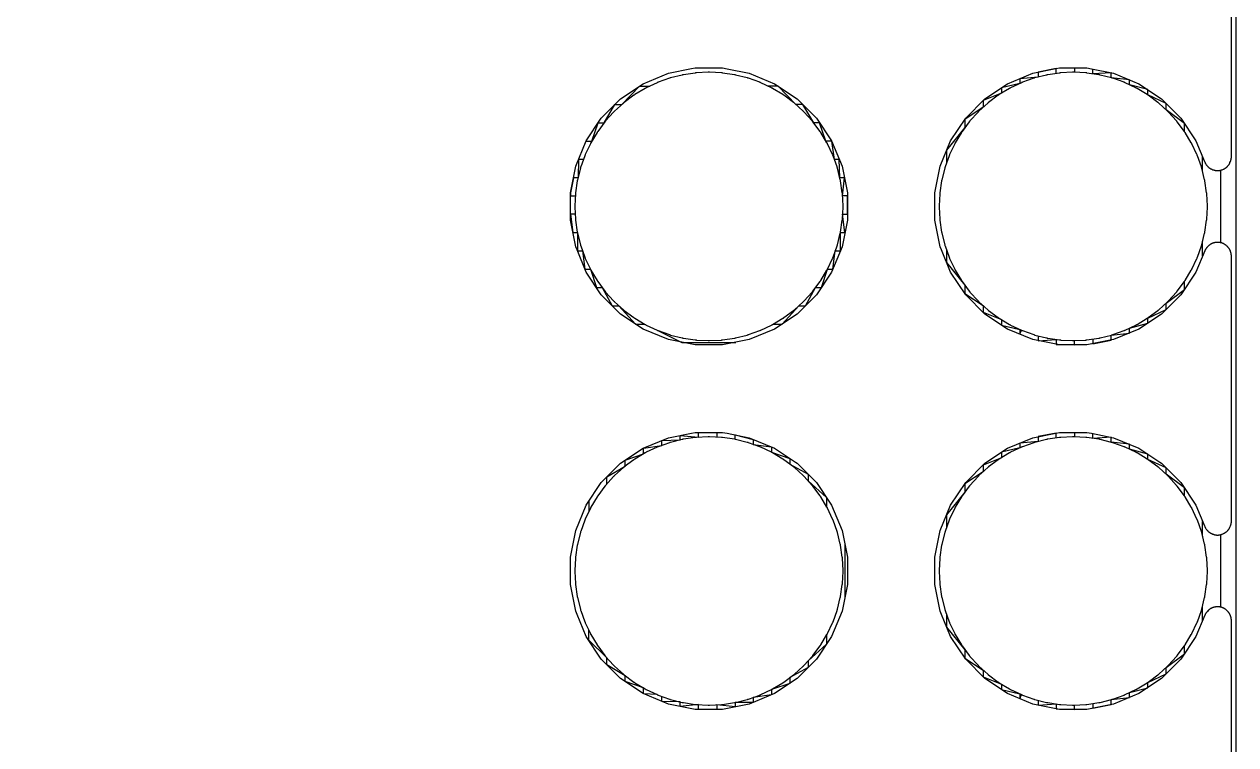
# Model space of a CAD drawing. Header units: metres. Extents: x 141.4 to 191.4, y -114.8 to -61.9.
# Drawn here: x 182.92 to 191.36, y -101.03 to -96.01 of the extents above; entities that cross this region are included whole.
import ezdxf

# ---------------------------------------------------------------- set-up
doc = ezdxf.new("R2010")
doc.units = ezdxf.units.M

msp = doc.modelspace()

# ---------------------------------------------------------------- linework, layer by layer
for points in [[(191.3649, -61.907), (191.3649, -114.8099), (141.409, -114.8099), (141.409, -61.907)], [(191.3345, -102.0156), (191.3345, -100.1684), (191.3345, -100.1664), (191.3344, -100.1643), (191.3343, -100.1622), (191.3341, -100.1601), (191.3339, -100.158), (191.3336, -100.156), (191.3332, -100.1539), (191.3329, -100.1519), (191.332, -100.1475), (191.3316, -100.1454), (191.3311, -100.1434), (191.3305, -100.1414), (191.33, -100.1394), (191.3293, -100.1374), (191.3287, -100.1354), (191.3279, -100.1335), (191.3272, -100.1315), (191.3263, -100.1296), (191.3255, -100.1277), (191.3246, -100.1258), (191.3236, -100.124), (191.3226, -100.1221), (191.3215, -100.1203), (191.3204, -100.1186), (191.3193, -100.1168), (191.3181, -100.1151), (191.3169, -100.1134), (191.3156, -100.1117), (191.3143, -100.1101), (191.313, -100.1085), (191.3116, -100.107), (191.3102, -100.1054), (191.3087, -100.1039), (191.3025, -100.0977), (191.301, -100.0963), (191.2995, -100.0948), (191.2979, -100.0935), (191.2963, -100.0921), (191.2947, -100.0908), (191.293, -100.0895), (191.2913, -100.0883), (191.2896, -100.0871), (191.2879, -100.086), (191.2861, -100.0849), (191.2843, -100.0839), (191.2825, -100.0829), (191.2806, -100.0819), (191.2787, -100.081), (191.2768, -100.0801), (191.2749, -100.0793), (191.273, -100.0785), (191.271, -100.0778), (191.2691, -100.0771), (191.2671, -100.0765), (191.2651, -100.0759), (191.2631, -100.0754), (191.261, -100.0749), (191.259, -100.0744), (191.2569, -100.0741), (191.2549, -100.0737), (191.2528, -100.0735), (191.2507, -100.0732), (191.2487, -100.073), (191.2466, -100.0729), (191.2445, -100.0728), (191.2424, -100.0728), (191.2336, -100.0728), (191.2315, -100.0728), (191.2294, -100.0729), (191.2273, -100.073), (191.2253, -100.0732), (191.2232, -100.0735), (191.2211, -100.0737), (191.2191, -100.0741), (191.217, -100.0744), (191.215, -100.0749), (191.2129, -100.0754), (191.2109, -100.0759), (191.2089, -100.0765), (191.2069, -100.0771), (191.205, -100.0778), (191.203, -100.0785), (191.2011, -100.0793), (191.1992, -100.0801), (191.1973, -100.081), (191.1954, -100.0819), (191.1935, -100.0829), (191.1917, -100.0839), (191.1899, -100.0849), (191.1881, -100.086), (191.1864, -100.0871), (191.1847, -100.0883), (191.183, -100.0895), (191.1813, -100.0908), (191.1797, -100.0921), (191.1781, -100.0934), (191.1765, -100.0948), (191.175, -100.0963), (191.1735, -100.0977), (191.1673, -100.1039), (191.1658, -100.1054), (191.1644, -100.107), (191.163, -100.1085), (191.1617, -100.1101), (191.1604, -100.1117), (191.1591, -100.1134), (191.1579, -100.1151), (191.1567, -100.1168), (191.1556, -100.1186), (191.1545, -100.1203), (191.1534, -100.1221), (191.1524, -100.124), (191.1515, -100.1258), (191.1505, -100.1277), (191.1497, -100.1296), (191.1488, -100.1315), (191.0876, -100.2793), (190.982, -100.4375), (190.8475, -100.572), (190.6893, -100.6776), (190.5136, -100.7504), (190.3271, -100.7875), (190.1369, -100.7875), (189.9504, -100.7504), (189.7747, -100.6776), (189.6165, -100.572), (189.482, -100.4375), (189.3764, -100.2793), (189.3126, -100.1253), (189.3036, -100.1036), (189.2665, -99.9171), (189.2665, -99.7269), (189.3036, -99.5404), (189.3764, -99.3647), (189.482, -99.2065), (189.6165, -99.072), (189.7747, -98.9664), (189.9504, -98.8936), (190.1116, -98.8615), (190.1369, -98.8565), (190.3271, -98.8565), (190.359, -98.8629), (190.5136, -98.8936), (190.6893, -98.9664), (190.8348, -99.0636), (190.8475, -99.072), (190.982, -99.2065), (191.0876, -99.3647), (191.147, -99.5081), (191.1488, -99.5125), (191.1497, -99.5144), (191.1505, -99.5163), (191.1515, -99.5182), (191.1524, -99.52), (191.1534, -99.5219), (191.1545, -99.5237), (191.1556, -99.5254), (191.1567, -99.5272), (191.1592, -99.5309), (191.1604, -99.5326), (191.1616, -99.5343), (191.1629, -99.536), (191.1642, -99.5376), (191.1655, -99.5392), (191.1669, -99.5408), (191.1683, -99.5423), (191.1698, -99.5438), (191.1713, -99.5453), (191.1728, -99.5467), (191.1743, -99.5481), (191.1759, -99.5494), (191.1776, -99.5507), (191.1792, -99.552), (191.1809, -99.5532), (191.1826, -99.5544), (191.1844, -99.5555), (191.1862, -99.5566), (191.188, -99.5576), (191.1898, -99.5587), (191.1917, -99.5596), (191.1935, -99.5605), (191.1954, -99.5614), (191.1973, -99.5622), (191.2055, -99.5656), (191.2074, -99.5664), (191.2094, -99.5671), (191.2113, -99.5678), (191.2133, -99.5684), (191.2153, -99.569), (191.2173, -99.5695), (191.2194, -99.57), (191.2214, -99.5704), (191.2235, -99.5708), (191.2255, -99.5711), (191.2276, -99.5714), (191.2297, -99.5716), (191.2317, -99.5718), (191.2338, -99.572), (191.2359, -99.572), (191.238, -99.5721), (191.2401, -99.572), (191.2422, -99.572), (191.2443, -99.5718), (191.2463, -99.5716), (191.2484, -99.5714), (191.2505, -99.5711), (191.2525, -99.5708), (191.2546, -99.5704), (191.2566, -99.57), (191.2587, -99.5695), (191.2607, -99.569), (191.2627, -99.5684), (191.2647, -99.5678), (191.2666, -99.5671), (191.2686, -99.5664), (191.2705, -99.5656), (191.2787, -99.5622), (191.2806, -99.5614), (191.2825, -99.5605), (191.2843, -99.5596), (191.2862, -99.5587), (191.288, -99.5576), (191.2898, -99.5566), (191.2916, -99.5555), (191.2934, -99.5544), (191.2951, -99.5532), (191.2968, -99.552), (191.2984, -99.5507), (191.3001, -99.5494), (191.3017, -99.5481), (191.3032, -99.5467), (191.3047, -99.5453), (191.3062, -99.5438), (191.3077, -99.5423), (191.3091, -99.5408), (191.3105, -99.5392), (191.3118, -99.5376), (191.3131, -99.536), (191.3144, -99.5343), (191.3156, -99.5326), (191.3168, -99.5309), (191.3179, -99.5292), (191.319, -99.5274), (191.3201, -99.5256), (191.3211, -99.5238), (191.3221, -99.5219), (191.323, -99.52), (191.3238, -99.5181), (191.3247, -99.5162), (191.328, -99.5081), (191.3288, -99.5061), (191.3295, -99.5042), (191.3302, -99.5022), (191.3308, -99.5002), (191.3314, -99.4982), (191.332, -99.4962), (191.3324, -99.4942), (191.3329, -99.4921), (191.3332, -99.4901), (191.3336, -99.488), (191.3339, -99.486), (191.3341, -99.4839), (191.3343, -99.4818), (191.3344, -99.4797), (191.3345, -99.4776), (191.3345, -99.4756), (191.3345, -97.6284), (191.3345, -97.6264), (191.3344, -97.6243), (191.3343, -97.6222), (191.3341, -97.6201), (191.3339, -97.618), (191.3336, -97.616), (191.3332, -97.6139), (191.3329, -97.6119), (191.332, -97.6075), (191.3316, -97.6054), (191.3311, -97.6034), (191.3305, -97.6014), (191.33, -97.5994), (191.3293, -97.5974), (191.3287, -97.5954), (191.3279, -97.5935), (191.3272, -97.5915), (191.3263, -97.5896), (191.3255, -97.5877), (191.3246, -97.5858), (191.3236, -97.584), (191.3226, -97.5821), (191.3215, -97.5803), (191.3204, -97.5786), (191.3193, -97.5768), (191.3181, -97.5751), (191.3169, -97.5734), (191.3156, -97.5717), (191.3143, -97.5701), (191.313, -97.5685), (191.3116, -97.567), (191.3102, -97.5654), (191.3087, -97.5639), (191.3025, -97.5577), (191.301, -97.5563), (191.2995, -97.5548), (191.2979, -97.5535), (191.2963, -97.5521), (191.2947, -97.5508), (191.293, -97.5495), (191.2913, -97.5483), (191.2896, -97.5471), (191.2879, -97.546), (191.2861, -97.5449), (191.2843, -97.5439), (191.2825, -97.5429), (191.2806, -97.5419), (191.2787, -97.541), (191.2768, -97.5401), (191.2749, -97.5393), (191.273, -97.5385), (191.271, -97.5378), (191.2691, -97.5371), (191.2671, -97.5365), (191.2651, -97.5359), (191.2631, -97.5354), (191.261, -97.5349), (191.259, -97.5344), (191.2569, -97.5341), (191.2549, -97.5337), (191.2528, -97.5335), (191.2507, -97.5332), (191.2487, -97.533), (191.2466, -97.5329), (191.2445, -97.5328), (191.2424, -97.5328), (191.2336, -97.5328), (191.2315, -97.5328), (191.2294, -97.5329), (191.2273, -97.533), (191.2253, -97.5332), (191.2232, -97.5335), (191.2211, -97.5337), (191.2191, -97.5341), (191.217, -97.5344), (191.215, -97.5349), (191.2129, -97.5354), (191.2109, -97.5359), (191.2089, -97.5365), (191.2069, -97.5371), (191.205, -97.5378), (191.203, -97.5385), (191.2011, -97.5393), (191.1992, -97.5401), (191.1973, -97.541), (191.1954, -97.5419), (191.1935, -97.5429), (191.1917, -97.5439), (191.1899, -97.5449), (191.1881, -97.546), (191.1864, -97.5471), (191.1847, -97.5483), (191.183, -97.5495), (191.1813, -97.5508), (191.1797, -97.5521), (191.1781, -97.5534), (191.1765, -97.5548), (191.175, -97.5563), (191.1735, -97.5577), (191.1673, -97.5639), (191.1658, -97.5654), (191.1644, -97.567), (191.163, -97.5685), (191.1617, -97.5701), (191.1604, -97.5717), (191.1591, -97.5734), (191.1579, -97.5751), (191.1567, -97.5768), (191.1556, -97.5786), (191.1545, -97.5803), (191.1534, -97.5821), (191.1524, -97.584), (191.1515, -97.5858), (191.1505, -97.5877), (191.1497, -97.5896), (191.1488, -97.5915), (191.0876, -97.7393), (190.982, -97.8975), (190.8475, -98.032), (190.6893, -98.1376), (190.5136, -98.2104), (190.3271, -98.2475), (190.1369, -98.2475), (189.9504, -98.2104), (189.7747, -98.1376), (189.6165, -98.032), (189.482, -97.8975), (189.3764, -97.7393), (189.3126, -97.5853), (189.3036, -97.5636), (189.2665, -97.3771), (189.2665, -97.1869), (189.3036, -97.0004), (189.3764, -96.8247), (189.482, -96.6665), (189.6165, -96.532), (189.7747, -96.4264), (189.9504, -96.3536), (190.1116, -96.3215), (190.1369, -96.3165), (190.3271, -96.3165), (190.359, -96.3229), (190.5136, -96.3536), (190.6893, -96.4264), (190.8475, -96.532), (190.982, -96.6665), (191.0876, -96.8247), (191.147, -96.9681), (191.1488, -96.9725), (191.1497, -96.9744), (191.1505, -96.9763), (191.1515, -96.9782), (191.1524, -96.98), (191.1534, -96.9819), (191.1545, -96.9837), (191.1556, -96.9854), (191.1567, -96.9872), (191.1592, -96.9909), (191.1604, -96.9926), (191.1616, -96.9943), (191.1629, -96.996), (191.1642, -96.9976), (191.1655, -96.9992), (191.1669, -97.0008), (191.1683, -97.0023), (191.1698, -97.0038), (191.1713, -97.0053), (191.1728, -97.0067), (191.1743, -97.0081), (191.1759, -97.0094), (191.1776, -97.0107), (191.1792, -97.012), (191.1809, -97.0132), (191.1826, -97.0144), (191.1844, -97.0155), (191.1862, -97.0166), (191.188, -97.0176), (191.1898, -97.0187), (191.1917, -97.0196), (191.1935, -97.0205), (191.1954, -97.0214), (191.1973, -97.0222), (191.2055, -97.0256), (191.2074, -97.0264), (191.2094, -97.0271), (191.2113, -97.0278), (191.2133, -97.0284), (191.2153, -97.029), (191.2173, -97.0295), (191.2194, -97.03), (191.2214, -97.0304), (191.2235, -97.0308), (191.2255, -97.0311), (191.2276, -97.0314), (191.2297, -97.0316), (191.2317, -97.0318), (191.2338, -97.032), (191.2359, -97.032), (191.238, -97.0321), (191.2401, -97.032), (191.2422, -97.032), (191.2443, -97.0318), (191.2463, -97.0316), (191.2484, -97.0314), (191.2505, -97.0311), (191.2525, -97.0308), (191.2546, -97.0304), (191.2566, -97.03), (191.2587, -97.0295), (191.2607, -97.029), (191.2627, -97.0284), (191.2647, -97.0278), (191.2666, -97.0271), (191.2686, -97.0264), (191.2705, -97.0256), (191.2787, -97.0222), (191.2806, -97.0214), (191.2825, -97.0205), (191.2843, -97.0196), (191.2862, -97.0187), (191.288, -97.0176), (191.2898, -97.0166), (191.2916, -97.0155), (191.2934, -97.0144), (191.2951, -97.0132), (191.2968, -97.012), (191.2984, -97.0107), (191.3001, -97.0094), (191.3017, -97.0081), (191.3032, -97.0067), (191.3047, -97.0053), (191.3062, -97.0038), (191.3077, -97.0023), (191.3091, -97.0008), (191.3105, -96.9992), (191.3118, -96.9976), (191.3131, -96.996), (191.3144, -96.9943), (191.3156, -96.9926), (191.3168, -96.9909), (191.3179, -96.9892), (191.319, -96.9874), (191.3201, -96.9856), (191.3211, -96.9838), (191.3221, -96.9819), (191.323, -96.98), (191.3238, -96.9781), (191.3247, -96.9762), (191.328, -96.9681), (191.3288, -96.9661), (191.3295, -96.9642), (191.3302, -96.9622), (191.3308, -96.9602), (191.3314, -96.9582), (191.332, -96.9562), (191.3324, -96.9542), (191.3329, -96.9521), (191.3332, -96.9501), (191.3336, -96.948), (191.3339, -96.946), (191.3341, -96.9439), (191.3343, -96.9418), (191.3344, -96.9397), (191.3345, -96.9376), (191.3345, -96.9356), (191.3345, -95.0884)], [(186.8174, -96.954), (186.7828, -96.954), (186.7794, -97.0815), (186.7475, -97.0815), (186.7265, -97.1869), (186.7636, -97.0004), (186.8364, -96.8247), (186.942, -96.6665), (187.0765, -96.532), (187.2347, -96.4264), (187.4104, -96.3536), (187.5716, -96.3215), (187.5969, -96.3165), (187.7871, -96.3165), (187.819, -96.3229), (187.9736, -96.3536), (188.1493, -96.4264), (188.3075, -96.532), (188.442, -96.6665), (188.5476, -96.8247), (188.6204, -97.0004), (188.6575, -97.1869), (188.6575, -97.3771), (188.6204, -97.5636), (188.5476, -97.7393), (188.442, -97.8975), (188.3075, -98.032), (188.1493, -98.1376), (187.9736, -98.2104), (187.7871, -98.2475), (187.5969, -98.2475), (187.4104, -98.2104), (187.2347, -98.1376), (187.0765, -98.032), (186.942, -97.8975), (186.8364, -97.7393), (186.7726, -97.5853), (186.7636, -97.5636), (186.7265, -97.3771), (186.7265, -97.1869), (186.7265, -97.209), (186.7605, -97.209)], [(187.3304, -98.1441), (187.3323, -98.145), (187.3342, -98.1458), (187.3361, -98.1466), (187.3381, -98.1473), (187.4166, -98.1754), (187.4186, -98.1761), (187.4206, -98.1767), (187.4226, -98.1773), (187.4246, -98.1779), (187.5055, -98.1981), (187.5075, -98.1986), (187.5096, -98.199), (187.5116, -98.1994), (187.5137, -98.1997), (187.5962, -98.212), (187.5983, -98.2123), (187.6004, -98.2125), (187.6024, -98.2127), (187.6045, -98.2128), (187.6878, -98.2169), (187.6899, -98.217), (187.692, -98.217), (187.6941, -98.217), (187.6962, -98.2169), (187.7795, -98.2128), (187.7816, -98.2127), (187.7836, -98.2125), (187.7857, -98.2123), (187.7878, -98.212), (187.8703, -98.1997), (187.8724, -98.1994), (187.8744, -98.199), (187.8765, -98.1986), (187.8785, -98.1981), (187.9594, -98.1779), (187.9614, -98.1773), (187.9634, -98.1767), (187.9654, -98.1761), (187.9674, -98.1754), (188.0459, -98.1473), (188.0479, -98.1466), (188.0498, -98.1458), (188.0517, -98.145), (188.0536, -98.1441), (188.129, -98.1085), (188.1309, -98.1076), (188.1328, -98.1066), (188.1346, -98.1056), (188.1364, -98.1045), (188.2079, -98.0617), (188.2097, -98.0606), (188.2115, -98.0594), (188.2132, -98.0582), (188.2149, -98.057), (188.2819, -98.0073), (188.2835, -98.0061), (188.2852, -98.0048), (188.2868, -98.0034), (188.2883, -98.002), (188.3501, -97.946), (188.3517, -97.9446), (188.3531, -97.9431), (188.3546, -97.9417), (188.356, -97.9401), (188.412, -97.8783), (188.4134, -97.8768), (188.4148, -97.8752), (188.4161, -97.8735), (188.4173, -97.8719), (188.467, -97.8049), (188.4682, -97.8032), (188.4694, -97.8015), (188.4706, -97.7997), (188.4717, -97.7979), (188.5145, -97.7264), (188.5156, -97.7246), (188.5166, -97.7228), (188.5176, -97.7209), (188.5185, -97.719), (188.5541, -97.6436), (188.555, -97.6417), (188.5558, -97.6398), (188.5566, -97.6379), (188.5573, -97.6359), (188.5854, -97.5574), (188.5861, -97.5554), (188.5867, -97.5534), (188.5873, -97.5514), (188.5879, -97.5494), (188.6081, -97.4685), (188.6086, -97.4665), (188.609, -97.4644), (188.6094, -97.4624), (188.6097, -97.4603), (188.622, -97.3778), (188.6223, -97.3757), (188.6225, -97.3736), (188.6227, -97.3716), (188.6228, -97.3695), (188.6269, -97.2862), (188.627, -97.2841), (188.627, -97.282), (188.627, -97.2799), (188.6269, -97.2778), (188.6228, -97.1945), (188.6227, -97.1924), (188.6225, -97.1904), (188.6223, -97.1883), (188.622, -97.1862), (188.6097, -97.1037), (188.6094, -97.1016), (188.609, -97.0996), (188.6086, -97.0975), (188.6081, -97.0955), (188.5879, -97.0146), (188.5873, -97.0126), (188.5867, -97.0106), (188.5861, -97.0086), (188.5854, -97.0066), (188.5573, -96.9281), (188.5566, -96.9261), (188.5558, -96.9242), (188.555, -96.9223), (188.5541, -96.9204), (188.5185, -96.845), (188.5176, -96.8431), (188.5166, -96.8412), (188.5156, -96.8394), (188.5145, -96.8376), (188.4717, -96.7661), (188.4706, -96.7643), (188.4694, -96.7625), (188.4682, -96.7608), (188.467, -96.7591), (188.4173, -96.6921), (188.4161, -96.6905), (188.4148, -96.6888), (188.4134, -96.6872), (188.412, -96.6857), (188.356, -96.6239), (188.3546, -96.6223), (188.3531, -96.6209), (188.3517, -96.6194), (188.3501, -96.618), (188.2883, -96.562), (188.2868, -96.5606), (188.2852, -96.5592), (188.2835, -96.5579), (188.2819, -96.5567), (188.2149, -96.507), (188.2132, -96.5058), (188.2115, -96.5046), (188.2097, -96.5034), (188.2079, -96.5023), (188.1364, -96.4595), (188.1346, -96.4584), (188.1328, -96.4574), (188.1309, -96.4564), (188.129, -96.4555), (188.0536, -96.4199), (188.0517, -96.419), (188.0498, -96.4182), (188.0479, -96.4174), (188.0459, -96.4167), (187.9674, -96.3886), (187.9654, -96.3879), (187.9634, -96.3873), (187.9614, -96.3867), (187.9594, -96.3861), (187.8785, -96.3659), (187.8765, -96.3654), (187.8744, -96.365), (187.8724, -96.3646), (187.8703, -96.3643), (187.7878, -96.352), (187.7857, -96.3517), (187.7836, -96.3515), (187.7816, -96.3513), (187.7795, -96.3512), (187.6962, -96.3471), (187.6941, -96.347), (187.692, -96.347), (187.6899, -96.347), (187.6878, -96.3471), (187.6045, -96.3512), (187.6024, -96.3513), (187.6004, -96.3515), (187.5983, -96.3517), (187.5962, -96.352), (187.5137, -96.3643), (187.5116, -96.3646), (187.5096, -96.365), (187.5075, -96.3654), (187.5055, -96.3659), (187.4246, -96.3861), (187.4226, -96.3867), (187.4206, -96.3873), (187.4186, -96.3879), (187.4166, -96.3886), (187.3381, -96.4167), (187.3361, -96.4174), (187.3342, -96.4182), (187.3323, -96.419), (187.3304, -96.4199), (187.255, -96.4555), (187.2531, -96.4564), (187.2512, -96.4574), (187.2494, -96.4584), (187.2476, -96.4595), (187.1761, -96.5023), (187.1743, -96.5034), (187.1725, -96.5046), (187.1708, -96.5058), (187.1691, -96.507), (187.1021, -96.5567), (187.1005, -96.5579), (187.0988, -96.5592), (187.0972, -96.5606), (187.0957, -96.562), (187.0339, -96.618), (187.0323, -96.6194), (187.0309, -96.6209), (187.0294, -96.6223), (187.028, -96.6239), (186.972, -96.6857), (186.9706, -96.6872), (186.9692, -96.6888), (186.9679, -96.6905), (186.9667, -96.6921), (186.917, -96.7591), (186.9158, -96.7608), (186.9146, -96.7625), (186.9134, -96.7643), (186.9123, -96.7661), (186.8695, -96.8376), (186.8684, -96.8394), (186.8674, -96.8412), (186.8664, -96.8431), (186.8655, -96.845), (186.8299, -96.9204), (186.829, -96.9223), (186.8282, -96.9242), (186.8274, -96.9261), (186.8267, -96.9281), (186.7986, -97.0066), (186.7979, -97.0086), (186.7973, -97.0106), (186.7967, -97.0126), (186.7961, -97.0146), (186.7759, -97.0955), (186.7754, -97.0975), (186.775, -97.0996), (186.7746, -97.1016), (186.7743, -97.1037), (186.762, -97.1862), (186.7617, -97.1883), (186.7615, -97.1904), (186.7613, -97.1924), (186.7612, -97.1945), (186.7571, -97.2778), (186.757, -97.2799), (186.757, -97.282), (186.757, -97.2841), (186.7571, -97.2862), (186.7612, -97.3695), (186.7613, -97.3716), (186.7615, -97.3736), (186.7617, -97.3757), (186.762, -97.3778), (186.7743, -97.4603), (186.7746, -97.4624), (186.775, -97.4644), (186.7754, -97.4665), (186.7759, -97.4685), (186.7961, -97.5494), (186.7967, -97.5514), (186.7973, -97.5534), (186.7979, -97.5554), (186.7986, -97.5574), (186.8267, -97.6359), (186.8274, -97.6379), (186.8282, -97.6398), (186.829, -97.6417), (186.8299, -97.6436), (186.8655, -97.719), (186.8664, -97.7209), (186.8674, -97.7228), (186.8684, -97.7246), (186.8695, -97.7264), (186.9123, -97.7979), (186.9134, -97.7997), (186.9146, -97.8015), (186.9158, -97.8032), (186.917, -97.8049), (186.9667, -97.8719), (186.9679, -97.8735), (186.9692, -97.8752), (186.9706, -97.8768), (186.972, -97.8783), (187.028, -97.9401), (187.0294, -97.9417), (187.0309, -97.9431), (187.0323, -97.9446), (187.0339, -97.946), (187.0957, -98.002), (187.0972, -98.0034), (187.0988, -98.0048), (187.1005, -98.0061), (187.1021, -98.0073), (187.1691, -98.057), (187.1708, -98.0582), (187.1725, -98.0594), (187.1743, -98.0606), (187.1761, -98.0617), (187.2476, -98.1045), (187.2494, -98.1056), (187.2512, -98.1066), (187.2531, -98.1076), (187.255, -98.1085), (187.3304, -98.1441), (187.5039, -98.229), (187.8801, -98.229)], [(189.349, -97.5867), (189.349, -97.6733), (189.4765, -97.8313), (189.4765, -97.8892), (189.604, -97.9734), (189.604, -98.0195), (189.7315, -98.0709), (189.7315, -98.1088), (189.859, -98.1388), (189.859, -98.1726), (189.8704, -98.1441), (189.8723, -98.145), (189.8742, -98.1458), (189.8761, -98.1466), (189.8781, -98.1473), (189.9566, -98.1754), (189.9586, -98.1761), (189.9606, -98.1767), (189.9626, -98.1773), (189.9646, -98.1779), (190.0455, -98.1981), (190.0475, -98.1986), (190.0496, -98.199), (190.0516, -98.1994), (190.0537, -98.1997), (190.1362, -98.212), (190.1383, -98.2123), (190.1404, -98.2125), (190.1424, -98.2127), (190.1445, -98.2128), (190.2278, -98.2169), (190.2299, -98.217), (190.232, -98.217), (190.2341, -98.217), (190.2362, -98.2169), (190.3195, -98.2128), (190.3216, -98.2127), (190.3236, -98.2125), (190.3257, -98.2123), (190.3278, -98.212), (190.4103, -98.1997), (190.4124, -98.1994), (190.4144, -98.199), (190.4165, -98.1986), (190.4185, -98.1981), (190.4994, -98.1779), (190.5014, -98.1773), (190.5034, -98.1767), (190.5054, -98.1761), (190.5074, -98.1754), (190.5859, -98.1473), (190.5879, -98.1466), (190.5898, -98.1458), (190.5917, -98.145), (190.5936, -98.1441), (190.669, -98.1085), (190.6709, -98.1076), (190.6728, -98.1066), (190.6746, -98.1056), (190.6764, -98.1045), (190.7479, -98.0617), (190.7497, -98.0606), (190.7515, -98.0594), (190.7532, -98.0582), (190.7549, -98.057), (190.8219, -98.0073), (190.8235, -98.0061), (190.8252, -98.0048), (190.8268, -98.0034), (190.8283, -98.002), (190.8901, -97.946), (190.8917, -97.9446), (190.8931, -97.9431), (190.8946, -97.9417), (190.896, -97.9401), (190.952, -97.8783), (190.9534, -97.8768), (190.9548, -97.8752), (190.9561, -97.8735), (190.9573, -97.8719), (191.007, -97.8049), (191.0082, -97.8032), (191.0094, -97.8015), (191.0106, -97.7997), (191.0117, -97.7979), (191.0545, -97.7264), (191.0556, -97.7246), (191.0566, -97.7228), (191.0576, -97.7209), (191.0585, -97.719), (191.0941, -97.6436), (191.095, -97.6417), (191.0958, -97.6398), (191.0966, -97.6379), (191.0973, -97.6359), (191.1254, -97.5574), (191.1261, -97.5554), (191.1267, -97.5534), (191.1273, -97.5514), (191.1279, -97.5494), (191.1481, -97.4685), (191.1486, -97.4665), (191.149, -97.4644), (191.1494, -97.4624), (191.1497, -97.4603), (191.162, -97.3778), (191.1623, -97.3757), (191.1625, -97.3736), (191.1627, -97.3716), (191.1628, -97.3695), (191.1669, -97.2862), (191.167, -97.2841), (191.167, -97.282), (191.167, -97.2799), (191.1669, -97.2778), (191.1628, -97.1945), (191.1627, -97.1924), (191.1625, -97.1904), (191.1623, -97.1883), (191.162, -97.1862), (191.1497, -97.1037), (191.1494, -97.1016), (191.149, -97.0996), (191.1486, -97.0975), (191.1481, -97.0955), (191.1279, -97.0146), (191.1273, -97.0126), (191.1267, -97.0106), (191.1261, -97.0086), (191.1254, -97.0066), (191.0973, -96.9281), (191.0966, -96.9261), (191.0958, -96.9242), (191.095, -96.9223), (191.0941, -96.9204), (191.0585, -96.845), (191.0576, -96.8431), (191.0566, -96.8412), (191.0556, -96.8394), (191.0545, -96.8376), (191.0117, -96.7661), (191.0106, -96.7643), (191.0094, -96.7625), (191.0082, -96.7608), (191.007, -96.7591), (190.9573, -96.6921), (190.9561, -96.6905), (190.9548, -96.6888), (190.9534, -96.6872), (190.952, -96.6857), (190.896, -96.6239), (190.8946, -96.6223), (190.8931, -96.6209), (190.8917, -96.6194), (190.8901, -96.618), (190.8283, -96.562), (190.8268, -96.5606), (190.8252, -96.5592), (190.8235, -96.5579), (190.8219, -96.5567), (190.7549, -96.507), (190.7532, -96.5058), (190.7515, -96.5046), (190.7497, -96.5034), (190.7479, -96.5023), (190.6764, -96.4595), (190.6746, -96.4584), (190.6728, -96.4574), (190.6709, -96.4564), (190.669, -96.4555), (190.5936, -96.4199), (190.5917, -96.419), (190.5898, -96.4182), (190.5879, -96.4174), (190.5859, -96.4167), (190.5074, -96.3886), (190.5054, -96.3879), (190.5034, -96.3873), (190.5014, -96.3867), (190.4994, -96.3861), (190.4185, -96.3659), (190.4165, -96.3654), (190.4144, -96.365), (190.4124, -96.3646), (190.4103, -96.3643), (190.3278, -96.352), (190.3257, -96.3517), (190.3236, -96.3515), (190.3216, -96.3513), (190.3195, -96.3512), (190.2362, -96.3471), (190.2341, -96.347), (190.232, -96.347), (190.2299, -96.347), (190.2278, -96.3471), (190.1445, -96.3512), (190.1424, -96.3513), (190.1404, -96.3515), (190.1383, -96.3517), (190.1362, -96.352), (190.0537, -96.3643), (190.0516, -96.3646), (190.0496, -96.365), (190.0475, -96.3654), (190.0455, -96.3659), (189.9646, -96.3861), (189.9626, -96.3867), (189.9606, -96.3873), (189.9586, -96.3879), (189.9566, -96.3886), (189.8781, -96.4167), (189.8761, -96.4174), (189.8742, -96.4182), (189.8723, -96.419), (189.8704, -96.4199), (189.795, -96.4555), (189.7931, -96.4564), (189.7912, -96.4574), (189.7894, -96.4584), (189.7876, -96.4595), (189.7161, -96.5023), (189.7143, -96.5034), (189.7125, -96.5046), (189.7108, -96.5058), (189.7091, -96.507), (189.6421, -96.5567), (189.6405, -96.5579), (189.6388, -96.5592), (189.6372, -96.5606), (189.6357, -96.562), (189.5739, -96.618), (189.5723, -96.6194), (189.5709, -96.6209), (189.5694, -96.6223), (189.568, -96.6239), (189.512, -96.6857), (189.5106, -96.6872), (189.5092, -96.6888), (189.5079, -96.6905), (189.5067, -96.6921), (189.457, -96.7591), (189.4558, -96.7608), (189.4546, -96.7625), (189.4534, -96.7643), (189.4523, -96.7661), (189.4095, -96.8376), (189.4084, -96.8394), (189.4074, -96.8412), (189.4064, -96.8431), (189.4055, -96.845), (189.3699, -96.9204), (189.369, -96.9223), (189.3682, -96.9242), (189.3674, -96.9261), (189.3667, -96.9281), (189.3386, -97.0066), (189.3379, -97.0086), (189.3373, -97.0106), (189.3367, -97.0126), (189.3361, -97.0146), (189.3159, -97.0955), (189.3154, -97.0975), (189.315, -97.0996), (189.3146, -97.1016), (189.3143, -97.1037), (189.302, -97.1862), (189.3017, -97.1883), (189.3015, -97.1904), (189.3013, -97.1924), (189.3012, -97.1945), (189.2971, -97.2778), (189.297, -97.2799), (189.297, -97.282), (189.297, -97.2841), (189.2971, -97.2862), (189.3012, -97.3695), (189.3013, -97.3716), (189.3015, -97.3736), (189.3017, -97.3757), (189.302, -97.3778), (189.3143, -97.4603), (189.3146, -97.4624), (189.315, -97.4644), (189.3154, -97.4665), (189.3159, -97.4685), (189.3361, -97.5494), (189.3367, -97.5514), (189.3373, -97.5534), (189.3379, -97.5554), (189.3386, -97.5574), (189.3667, -97.6359), (189.3674, -97.6379), (189.3682, -97.6398), (189.369, -97.6417), (189.3699, -97.6436), (189.4055, -97.719), (189.4064, -97.7209), (189.4074, -97.7228), (189.4084, -97.7246), (189.4095, -97.7264), (189.4523, -97.7979), (189.4534, -97.7997), (189.4546, -97.8015), (189.4558, -97.8032), (189.457, -97.8049), (189.5067, -97.8719), (189.5079, -97.8735), (189.5092, -97.8752), (189.5106, -97.8768), (189.512, -97.8783), (189.568, -97.9401), (189.5694, -97.9417), (189.5709, -97.9431), (189.5723, -97.9446), (189.5739, -97.946), (189.6357, -98.002), (189.6372, -98.0034), (189.6388, -98.0048), (189.6405, -98.0061), (189.6421, -98.0073), (189.7091, -98.057), (189.7108, -98.0582), (189.7125, -98.0594), (189.7143, -98.0606), (189.7161, -98.0617), (189.7876, -98.1045), (189.7894, -98.1056), (189.7912, -98.1066), (189.7931, -98.1076), (189.795, -98.1085), (189.8704, -98.1441)], [(190.114, -96.3553), (190.114, -96.321), (189.9865, -96.3464), (189.9865, -96.3807), (189.859, -96.3914), (189.859, -96.4252), (189.7315, -96.4552), (189.7315, -96.4931), (189.604, -96.5445), (189.604, -96.5906), (189.4765, -96.6748), (189.4765, -96.7327), (189.349, -96.8907), (189.349, -96.9773)], [(190.2415, -96.3165), (190.2415, -96.3474)], [(191.0065, -96.7585), (191.0065, -96.7033), (190.879, -96.6079), (190.879, -96.5636), (190.7515, -96.5046), (190.7515, -96.468), (190.624, -96.4343), (190.624, -96.3993), (190.4965, -96.3854), (190.4965, -96.3502), (190.369, -96.3581), (190.369, -96.3248)], [(186.8356, -96.8265), (186.8761, -96.8265), (186.9203, -96.699), (186.9616, -96.699), (187.0371, -96.5715), (187.0852, -96.5715), (187.2083, -96.444), (187.2793, -96.444)], [(188.1415, -98.1015), (188.2034, -98.1015), (188.3193, -97.974), (188.3654, -97.974), (188.4361, -97.8465), (188.476, -97.8465), (188.5185, -97.719), (188.556, -97.719), (188.5732, -97.5915), (188.6089, -97.5915), (188.6091, -97.464), (188.6402, -97.464), (188.6244, -97.3365), (188.6575, -97.3365), (188.6575, -97.209), (188.6235, -97.209), (188.6365, -97.0815), (188.6046, -97.0815), (188.6012, -96.954), (188.5666, -96.954), (188.5484, -96.8265), (188.5079, -96.8265), (188.4636, -96.699), (188.4224, -96.699), (188.3469, -96.5715), (188.2988, -96.5715), (188.1757, -96.444), (188.1047, -96.444)], [(191.134, -97.0393), (191.134, -96.9368)], [(191.2615, -97.535), (191.2615, -97.0287)], [(186.7596, -97.3365), (186.7265, -97.3365), (186.7438, -97.464), (186.7749, -97.464), (186.7751, -97.5915), (186.8108, -97.5915), (186.828, -97.719), (186.8655, -97.719), (186.908, -97.8465), (186.9479, -97.8465), (187.0186, -97.974), (187.0647, -97.974), (187.1806, -98.1015), (187.2425, -98.1015)], [(191.134, -97.6272), (191.134, -97.5247)], [(190.369, -98.2059), (190.369, -98.2392), (190.4965, -98.2138), (190.4965, -98.1786), (190.624, -98.1647), (190.624, -98.1297), (190.7515, -98.096), (190.7515, -98.0594), (190.879, -98.0004), (190.879, -97.9561), (191.0065, -97.8607), (191.0065, -97.8055)], [(189.9865, -98.1833), (189.9865, -98.2176), (190.114, -98.2087), (190.114, -98.243), (190.2415, -98.2475), (190.2415, -98.2166)], [(186.7265, -99.7269), (186.7636, -99.5404), (186.8364, -99.3647), (186.942, -99.2065), (187.0765, -99.072), (187.2347, -98.9664), (187.4104, -98.8936), (187.5716, -98.8615), (187.5969, -98.8565), (187.7871, -98.8565), (187.819, -98.8629), (187.9736, -98.8936), (188.1493, -98.9664), (188.2948, -99.0636), (188.3075, -99.072), (188.442, -99.2065), (188.5476, -99.3647), (188.6204, -99.5404), (188.6575, -99.7269), (188.6575, -99.9171), (188.6204, -100.1036), (188.5476, -100.2793), (188.442, -100.4375), (188.3075, -100.572), (188.1493, -100.6776), (187.9736, -100.7504), (187.7871, -100.7875), (187.5969, -100.7875), (187.4104, -100.7504), (187.2347, -100.6776), (187.0765, -100.572), (186.942, -100.4375), (186.8364, -100.2793), (186.7726, -100.1253), (186.7636, -100.1036), (186.7265, -99.9171), (186.7265, -99.7269)], [(187.3304, -100.6841), (187.3323, -100.685), (187.3342, -100.6858), (187.3361, -100.6866), (187.3381, -100.6873), (187.4166, -100.7154), (187.4186, -100.7161), (187.4206, -100.7167), (187.4226, -100.7173), (187.4246, -100.7179), (187.5055, -100.7381), (187.5075, -100.7386), (187.5096, -100.739), (187.5116, -100.7394), (187.5137, -100.7397), (187.5962, -100.752), (187.5983, -100.7523), (187.6004, -100.7525), (187.6024, -100.7527), (187.6045, -100.7528), (187.6878, -100.7569), (187.6899, -100.757), (187.692, -100.757), (187.6941, -100.757), (187.6962, -100.7569), (187.7795, -100.7528), (187.7816, -100.7527), (187.7836, -100.7525), (187.7857, -100.7523), (187.7878, -100.752), (187.8703, -100.7397), (187.8724, -100.7394), (187.8744, -100.739), (187.8765, -100.7386), (187.8785, -100.7381), (187.9594, -100.7179), (187.9614, -100.7173), (187.9634, -100.7167), (187.9654, -100.7161), (187.9674, -100.7154), (188.0459, -100.6873), (188.0479, -100.6866), (188.0498, -100.6858), (188.0517, -100.685), (188.0536, -100.6841), (188.129, -100.6485), (188.1309, -100.6476), (188.1328, -100.6466), (188.1346, -100.6456), (188.1364, -100.6445), (188.2079, -100.6017), (188.2097, -100.6006), (188.2115, -100.5994), (188.2132, -100.5982), (188.2149, -100.597), (188.2819, -100.5473), (188.2835, -100.5461), (188.2852, -100.5448), (188.2868, -100.5434), (188.2883, -100.542), (188.3501, -100.486), (188.3517, -100.4846), (188.3531, -100.4831), (188.3546, -100.4817), (188.356, -100.4801), (188.412, -100.4183), (188.4134, -100.4168), (188.4148, -100.4152), (188.4161, -100.4135), (188.4173, -100.4119), (188.467, -100.3449), (188.4682, -100.3432), (188.4694, -100.3415), (188.4706, -100.3397), (188.4717, -100.3379), (188.5145, -100.2664), (188.5156, -100.2646), (188.5166, -100.2628), (188.5176, -100.2609), (188.5185, -100.259), (188.5541, -100.1836), (188.555, -100.1817), (188.5558, -100.1798), (188.5566, -100.1779), (188.5573, -100.1759), (188.5854, -100.0974), (188.5861, -100.0954), (188.5867, -100.0934), (188.5873, -100.0914), (188.5879, -100.0894), (188.6081, -100.0085), (188.6086, -100.0065), (188.609, -100.0044), (188.6094, -100.0024), (188.6097, -100.0003), (188.622, -99.9178), (188.6223, -99.9157), (188.6225, -99.9136), (188.6227, -99.9116), (188.6228, -99.9095), (188.6269, -99.8262), (188.627, -99.8241), (188.627, -99.822), (188.627, -99.8199), (188.6269, -99.8178), (188.6228, -99.7345), (188.6227, -99.7324), (188.6225, -99.7304), (188.6223, -99.7283), (188.622, -99.7262), (188.6097, -99.6437), (188.6094, -99.6416), (188.609, -99.6396), (188.6086, -99.6375), (188.6081, -99.6355), (188.5879, -99.5546), (188.5873, -99.5526), (188.5867, -99.5506), (188.5861, -99.5486), (188.5854, -99.5466), (188.5573, -99.4681), (188.5566, -99.4661), (188.5558, -99.4642), (188.555, -99.4623), (188.5541, -99.4604), (188.5185, -99.385), (188.5176, -99.3831), (188.5166, -99.3812), (188.5156, -99.3794), (188.5145, -99.3776), (188.4717, -99.3061), (188.4706, -99.3043), (188.4694, -99.3025), (188.4682, -99.3008), (188.467, -99.2991), (188.4173, -99.2321), (188.4161, -99.2305), (188.4148, -99.2288), (188.4134, -99.2272), (188.412, -99.2257), (188.356, -99.1639), (188.3546, -99.1623), (188.3531, -99.1609), (188.3517, -99.1594), (188.3501, -99.158), (188.2883, -99.102), (188.2868, -99.1006), (188.2852, -99.0992), (188.2835, -99.0979), (188.2819, -99.0967), (188.2149, -99.047), (188.2132, -99.0458), (188.2115, -99.0446), (188.2097, -99.0434), (188.2079, -99.0423), (188.1364, -98.9995), (188.1346, -98.9984), (188.1328, -98.9974), (188.1309, -98.9964), (188.129, -98.9955), (188.0536, -98.9599), (188.0517, -98.959), (188.0498, -98.9582), (188.0479, -98.9574), (188.0459, -98.9567), (187.9674, -98.9286), (187.9654, -98.9279), (187.9634, -98.9273), (187.9614, -98.9267), (187.9594, -98.9261), (187.8785, -98.9059), (187.8765, -98.9054), (187.8744, -98.905), (187.8724, -98.9046), (187.8703, -98.9043), (187.7878, -98.892), (187.7857, -98.8917), (187.7836, -98.8915), (187.7816, -98.8913), (187.7795, -98.8912), (187.6962, -98.8871), (187.6941, -98.887), (187.692, -98.887), (187.6899, -98.887), (187.6878, -98.8871), (187.6045, -98.8912), (187.6024, -98.8913), (187.6004, -98.8915), (187.5983, -98.8917), (187.5962, -98.892), (187.5137, -98.9043), (187.5116, -98.9046), (187.5096, -98.905), (187.5075, -98.9054), (187.5055, -98.9059), (187.4246, -98.9261), (187.4226, -98.9267), (187.4206, -98.9273), (187.4186, -98.9279), (187.4166, -98.9286), (187.3381, -98.9567), (187.3361, -98.9574), (187.3342, -98.9582), (187.3323, -98.959), (187.3304, -98.9599), (187.255, -98.9955), (187.2531, -98.9964), (187.2512, -98.9974), (187.2494, -98.9984), (187.2476, -98.9995), (187.1761, -99.0423), (187.1743, -99.0434), (187.1725, -99.0446), (187.1708, -99.0458), (187.1691, -99.047), (187.1021, -99.0967), (187.1005, -99.0979), (187.0988, -99.0992), (187.0972, -99.1006), (187.0957, -99.102), (187.0339, -99.158), (187.0323, -99.1594), (187.0309, -99.1609), (187.0294, -99.1623), (187.028, -99.1639), (186.972, -99.2257), (186.9706, -99.2272), (186.9692, -99.2288), (186.9679, -99.2305), (186.9667, -99.2321), (186.917, -99.2991), (186.9158, -99.3008), (186.9146, -99.3025), (186.9134, -99.3043), (186.9123, -99.3061), (186.8695, -99.3776), (186.8684, -99.3794), (186.8674, -99.3812), (186.8664, -99.3831), (186.8655, -99.385), (186.8299, -99.4604), (186.829, -99.4623), (186.8282, -99.4642), (186.8274, -99.4661), (186.8267, -99.4681), (186.7986, -99.5466), (186.7979, -99.5486), (186.7973, -99.5506), (186.7967, -99.5526), (186.7961, -99.5546), (186.7759, -99.6355), (186.7754, -99.6375), (186.775, -99.6396), (186.7746, -99.6416), (186.7743, -99.6437), (186.762, -99.7262), (186.7617, -99.7283), (186.7615, -99.7304), (186.7613, -99.7324), (186.7612, -99.7345), (186.7571, -99.8178), (186.757, -99.8199), (186.757, -99.822), (186.757, -99.8241), (186.7571, -99.8262), (186.7612, -99.9095), (186.7613, -99.9116), (186.7615, -99.9136), (186.7617, -99.9157), (186.762, -99.9178), (186.7743, -100.0003), (186.7746, -100.0024), (186.775, -100.0044), (186.7754, -100.0065), (186.7759, -100.0085), (186.7961, -100.0894), (186.7967, -100.0914), (186.7973, -100.0934), (186.7979, -100.0954), (186.7986, -100.0974), (186.8267, -100.1759), (186.8274, -100.1779), (186.8282, -100.1798), (186.829, -100.1817), (186.8299, -100.1836), (186.8655, -100.259), (186.8664, -100.2609), (186.8674, -100.2628), (186.8684, -100.2646), (186.8695, -100.2664), (186.9123, -100.3379), (186.9134, -100.3397), (186.9146, -100.3415), (186.9158, -100.3432), (186.917, -100.3449), (186.9667, -100.4119), (186.9679, -100.4135), (186.9692, -100.4152), (186.9706, -100.4168), (186.972, -100.4183), (187.028, -100.4801), (187.0294, -100.4817), (187.0309, -100.4831), (187.0323, -100.4846), (187.0339, -100.486), (187.0957, -100.542), (187.0972, -100.5434), (187.0988, -100.5448), (187.1005, -100.5461), (187.1021, -100.5473), (187.1691, -100.597), (187.1708, -100.5982), (187.1725, -100.5994), (187.1743, -100.6006), (187.1761, -100.6017), (187.2476, -100.6445), (187.2494, -100.6456), (187.2512, -100.6466), (187.2531, -100.6476), (187.255, -100.6485), (187.3304, -100.6841), (187.2365, -100.6784), (187.2365, -100.6379), (187.109, -100.5936), (187.109, -100.5524), (186.9815, -100.4769), (186.9815, -100.4288), (186.854, -100.3057), (186.854, -100.2347)], [(186.9815, -99.2152), (186.9815, -99.1671), (187.109, -99.0916), (187.109, -99.0503), (187.2365, -99.0061), (187.2365, -98.9656), (187.364, -98.9474), (187.364, -98.9128), (187.4915, -98.9094), (187.4915, -98.8775), (187.619, -98.8905), (187.619, -98.8565), (187.7465, -98.8565), (187.7465, -98.8896)], [(187.874, -98.9049), (187.874, -98.8738), (188.0015, -98.9051), (188.0015, -98.9408), (188.129, -98.958), (188.129, -98.9955), (188.2565, -99.038), (188.2565, -99.0779), (188.384, -99.1486), (188.384, -99.1947), (188.5115, -99.3106), (188.5115, -99.3725)], [(189.349, -100.1267), (189.349, -100.2133), (189.4765, -100.3713), (189.4765, -100.4292), (189.604, -100.5134), (189.604, -100.5595), (189.7315, -100.6109), (189.7315, -100.6488), (189.859, -100.6788), (189.859, -100.7126), (189.8704, -100.6841), (189.8723, -100.685), (189.8742, -100.6858), (189.8761, -100.6866), (189.8781, -100.6873), (189.9566, -100.7154), (189.9586, -100.7161), (189.9606, -100.7167), (189.9626, -100.7173), (189.9646, -100.7179), (190.0455, -100.7381), (190.0475, -100.7386), (190.0496, -100.739), (190.0516, -100.7394), (190.0537, -100.7397), (190.1362, -100.752), (190.1383, -100.7523), (190.1404, -100.7525), (190.1424, -100.7527), (190.1445, -100.7528), (190.2278, -100.7569), (190.2299, -100.757), (190.232, -100.757), (190.2341, -100.757), (190.2362, -100.7569), (190.3195, -100.7528), (190.3216, -100.7527), (190.3236, -100.7525), (190.3257, -100.7523), (190.3278, -100.752), (190.4103, -100.7397), (190.4124, -100.7394), (190.4144, -100.739), (190.4165, -100.7386), (190.4185, -100.7381), (190.4994, -100.7179), (190.5014, -100.7173), (190.5034, -100.7167), (190.5054, -100.7161), (190.5074, -100.7154), (190.5859, -100.6873), (190.5879, -100.6866), (190.5898, -100.6858), (190.5917, -100.685), (190.5936, -100.6841), (190.669, -100.6485), (190.6709, -100.6476), (190.6728, -100.6466), (190.6746, -100.6456), (190.6764, -100.6445), (190.7479, -100.6017), (190.7497, -100.6006), (190.7515, -100.5994), (190.7532, -100.5982), (190.7549, -100.597), (190.8219, -100.5473), (190.8235, -100.5461), (190.8252, -100.5448), (190.8268, -100.5434), (190.8283, -100.542), (190.8901, -100.486), (190.8917, -100.4846), (190.8931, -100.4831), (190.8946, -100.4817), (190.896, -100.4801), (190.952, -100.4183), (190.9534, -100.4168), (190.9548, -100.4152), (190.9561, -100.4135), (190.9573, -100.4119), (191.007, -100.3449), (191.0082, -100.3432), (191.0094, -100.3415), (191.0106, -100.3397), (191.0117, -100.3379), (191.0545, -100.2664), (191.0556, -100.2646), (191.0566, -100.2628), (191.0576, -100.2609), (191.0585, -100.259), (191.0941, -100.1836), (191.095, -100.1817), (191.0958, -100.1798), (191.0966, -100.1779), (191.0973, -100.1759), (191.1254, -100.0974), (191.1261, -100.0954), (191.1267, -100.0934), (191.1273, -100.0914), (191.1279, -100.0894), (191.1481, -100.0085), (191.1486, -100.0065), (191.149, -100.0044), (191.1494, -100.0024), (191.1497, -100.0003), (191.162, -99.9178), (191.1623, -99.9157), (191.1625, -99.9136), (191.1627, -99.9116), (191.1628, -99.9095), (191.1669, -99.8262), (191.167, -99.8241), (191.167, -99.822), (191.167, -99.8199), (191.1669, -99.8178), (191.1628, -99.7345), (191.1627, -99.7324), (191.1625, -99.7304), (191.1623, -99.7283), (191.162, -99.7262), (191.1497, -99.6437), (191.1494, -99.6416), (191.149, -99.6396), (191.1486, -99.6375), (191.1481, -99.6355), (191.1279, -99.5546), (191.1273, -99.5526), (191.1267, -99.5506), (191.1261, -99.5486), (191.1254, -99.5466), (191.0973, -99.4681), (191.0966, -99.4661), (191.0958, -99.4642), (191.095, -99.4623), (191.0941, -99.4604), (191.0585, -99.385), (191.0576, -99.3831), (191.0566, -99.3812), (191.0556, -99.3794), (191.0545, -99.3776), (191.0117, -99.3061), (191.0106, -99.3043), (191.0094, -99.3025), (191.0082, -99.3008), (191.007, -99.2991), (190.9573, -99.2321), (190.9561, -99.2305), (190.9548, -99.2288), (190.9534, -99.2272), (190.952, -99.2257), (190.896, -99.1639), (190.8946, -99.1623), (190.8931, -99.1609), (190.8917, -99.1594), (190.8901, -99.158), (190.8283, -99.102), (190.8268, -99.1006), (190.8252, -99.0992), (190.8235, -99.0979), (190.8219, -99.0967), (190.7549, -99.047), (190.7532, -99.0458), (190.7515, -99.0446), (190.7497, -99.0434), (190.7479, -99.0423), (190.6764, -98.9995), (190.6746, -98.9984), (190.6728, -98.9974), (190.6709, -98.9964), (190.669, -98.9955), (190.5936, -98.9599), (190.5917, -98.959), (190.5898, -98.9582), (190.5879, -98.9574), (190.5859, -98.9567), (190.5074, -98.9286), (190.5054, -98.9279), (190.5034, -98.9273), (190.5014, -98.9267), (190.4994, -98.9261), (190.4185, -98.9059), (190.4165, -98.9054), (190.4144, -98.905), (190.4124, -98.9046), (190.4103, -98.9043), (190.3278, -98.892), (190.3257, -98.8917), (190.3236, -98.8915), (190.3216, -98.8913), (190.3195, -98.8912), (190.2362, -98.8871), (190.2341, -98.887), (190.232, -98.887), (190.2299, -98.887), (190.2278, -98.8871), (190.1445, -98.8912), (190.1424, -98.8913), (190.1404, -98.8915), (190.1383, -98.8917), (190.1362, -98.892), (190.0537, -98.9043), (190.0516, -98.9046), (190.0496, -98.905), (190.0475, -98.9054), (190.0455, -98.9059), (189.9646, -98.9261), (189.9626, -98.9267), (189.9606, -98.9273), (189.9586, -98.9279), (189.9566, -98.9286), (189.8781, -98.9567), (189.8761, -98.9574), (189.8742, -98.9582), (189.8723, -98.959), (189.8704, -98.9599), (189.795, -98.9955), (189.7931, -98.9964), (189.7912, -98.9974), (189.7894, -98.9984), (189.7876, -98.9995), (189.7161, -99.0423), (189.7143, -99.0434), (189.7125, -99.0446), (189.7108, -99.0458), (189.7091, -99.047), (189.6421, -99.0967), (189.6405, -99.0979), (189.6388, -99.0992), (189.6372, -99.1006), (189.6357, -99.102), (189.5739, -99.158), (189.5723, -99.1594), (189.5709, -99.1609), (189.5694, -99.1623), (189.568, -99.1639), (189.512, -99.2257), (189.5106, -99.2272), (189.5092, -99.2288), (189.5079, -99.2305), (189.5067, -99.2321), (189.457, -99.2991), (189.4558, -99.3008), (189.4546, -99.3025), (189.4534, -99.3043), (189.4523, -99.3061), (189.4095, -99.3776), (189.4084, -99.3794), (189.4074, -99.3812), (189.4064, -99.3831), (189.4055, -99.385), (189.3699, -99.4604), (189.369, -99.4623), (189.3682, -99.4642), (189.3674, -99.4661), (189.3667, -99.4681), (189.3386, -99.5466), (189.3379, -99.5486), (189.3373, -99.5506), (189.3367, -99.5526), (189.3361, -99.5546), (189.3159, -99.6355), (189.3154, -99.6375), (189.315, -99.6396), (189.3146, -99.6416), (189.3143, -99.6437), (189.302, -99.7262), (189.3017, -99.7283), (189.3015, -99.7304), (189.3013, -99.7324), (189.3012, -99.7345), (189.2971, -99.8178), (189.297, -99.8199), (189.297, -99.822), (189.297, -99.8241), (189.2971, -99.8262), (189.3012, -99.9095), (189.3013, -99.9116), (189.3015, -99.9136), (189.3017, -99.9157), (189.302, -99.9178), (189.3143, -100.0003), (189.3146, -100.0024), (189.315, -100.0044), (189.3154, -100.0065), (189.3159, -100.0085), (189.3361, -100.0894), (189.3367, -100.0914), (189.3373, -100.0934), (189.3379, -100.0954), (189.3386, -100.0974), (189.3667, -100.1759), (189.3674, -100.1779), (189.3682, -100.1798), (189.369, -100.1817), (189.3699, -100.1836), (189.4055, -100.259), (189.4064, -100.2609), (189.4074, -100.2628), (189.4084, -100.2646), (189.4095, -100.2664), (189.4523, -100.3379), (189.4534, -100.3397), (189.4546, -100.3415), (189.4558, -100.3432), (189.457, -100.3449), (189.5067, -100.4119), (189.5079, -100.4135), (189.5092, -100.4152), (189.5106, -100.4168), (189.512, -100.4183), (189.568, -100.4801), (189.5694, -100.4817), (189.5709, -100.4831), (189.5723, -100.4846), (189.5739, -100.486), (189.6357, -100.542), (189.6372, -100.5434), (189.6388, -100.5448), (189.6405, -100.5461), (189.6421, -100.5473), (189.7091, -100.597), (189.7108, -100.5982), (189.7125, -100.5994), (189.7143, -100.6006), (189.7161, -100.6017), (189.7876, -100.6445), (189.7894, -100.6456), (189.7912, -100.6466), (189.7931, -100.6476), (189.795, -100.6485), (189.8704, -100.6841)], [(190.114, -98.8953), (190.114, -98.861), (189.9865, -98.8864), (189.9865, -98.9207), (189.859, -98.9314), (189.859, -98.9652), (189.7315, -98.9952), (189.7315, -99.0331), (189.604, -99.0845), (189.604, -99.1306), (189.4765, -99.2148), (189.4765, -99.2727), (189.349, -99.4307), (189.349, -99.5173)], [(190.2415, -98.8565), (190.2415, -98.8874)], [(191.0065, -99.2985), (191.0065, -99.2433), (190.879, -99.1479), (190.879, -99.1036), (190.7515, -99.0446), (190.7515, -99.008), (190.624, -98.9743), (190.624, -98.9393), (190.4965, -98.9254), (190.4965, -98.8902), (190.369, -98.8981), (190.369, -98.8648)], [(186.854, -99.3383), (186.854, -99.4093)], [(191.134, -99.5793), (191.134, -99.4768)], [(191.2615, -100.075), (191.2615, -99.5687)], [(188.639, -99.6339), (188.639, -100.0101)], [(191.134, -100.1672), (191.134, -100.0647)], [(188.5115, -100.2715), (188.5115, -100.3334), (188.384, -100.4493), (188.384, -100.4954), (188.2565, -100.5661), (188.2565, -100.606), (188.129, -100.6485), (188.129, -100.686), (188.0015, -100.7032), (188.0015, -100.7389), (187.874, -100.7391), (187.874, -100.7702), (187.7465, -100.7544), (187.7465, -100.7875), (187.619, -100.7875), (187.619, -100.7535), (187.4915, -100.7665), (187.4915, -100.7346), (187.364, -100.7312), (187.364, -100.6966)], [(190.369, -100.7459), (190.369, -100.7792), (190.4965, -100.7538), (190.4965, -100.7186), (190.624, -100.7047), (190.624, -100.6697), (190.7515, -100.636), (190.7515, -100.5994), (190.879, -100.5404), (190.879, -100.4961), (191.0065, -100.4007), (191.0065, -100.3455)], [(189.9865, -100.7233), (189.9865, -100.7576), (190.114, -100.7487), (190.114, -100.783), (190.2415, -100.7875), (190.2415, -100.7566)]]:
    msp.add_lwpolyline(points)

doc.saveas('drawing.dxf')
